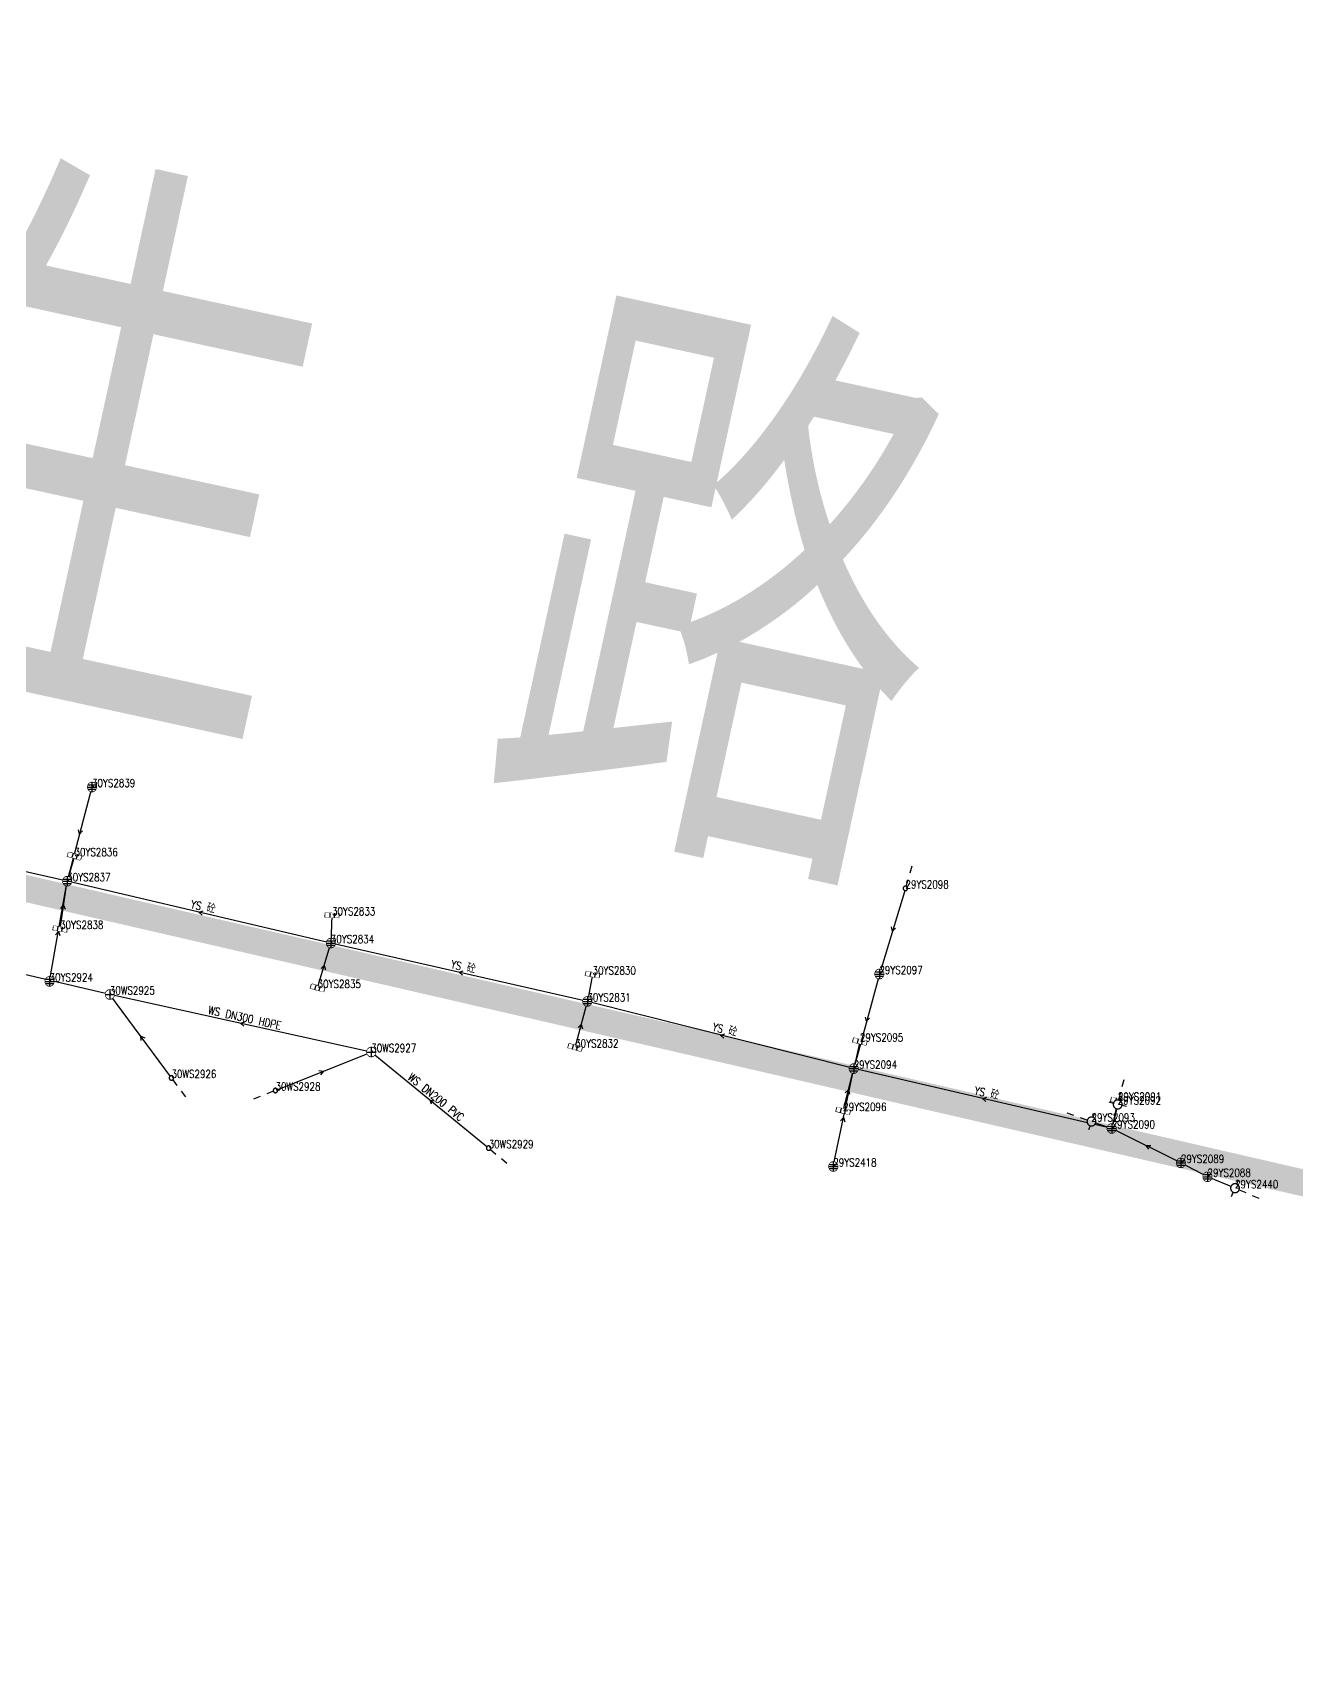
# Model space of a CAD drawing. Extents: x 78813 to 99477, y 2421021 to 2448125.
# Drawn here: x 83317.4 to 83459.6, y 2433721.8 to 2433905 of the extents above; entities that cross this region are included whole.
import ezdxf
from ezdxf.enums import TextEntityAlignment as Align

# ---------------------------------------------------------------- set-up
doc = ezdxf.new("R2010")
doc.units = 0
doc.set_wipeout_variables(frame=1)
doc.layers.get('0').update_dxf_attribs({"linetype": 'CONTINUOUS'})
for name, color, linetype in [('DX_WS', 16, 'CONTINUOUS'), ('DX_YS', 42, 'CONTINUOUS'), ('道路', 5, 'CONTINUOUS')]:
    doc.layers.add(name, color=color, linetype=linetype)
for name, color, linetype, true_color in [('WSLINE', 7, 'CONTINUOUS', 0x7f0000), ('YSANNEXE', 7, 'CONTINUOUS', 0xcc9900), ('YSLINE', 7, 'CONTINUOUS', 0xcc9900)]:
    doc.layers.add(name, color=color, linetype=linetype, true_color=true_color)
doc.layers.add('道路名称', color=7, linetype='CONTINUOUS', lineweight=0)
doc.styles.add('CcNameZT', font='txt.SHX', dxfattribs={"width": 0.8, "bigfont": 'HZTXT.SHX'})
doc.styles.get("Standard").update_dxf_attribs({"font": 'txt.shx', "bigfont": 'hztxt.shx'})
doc.styles.add('宋体0.7', font='', dxfattribs={"width": 0.7})
doc.styles.get('宋体0.7').set_extended_font_data('SimSun')

# ---------------------------------------------------------------- blocks, each defined once
blk = doc.blocks.new('PS非普查')
blk.add_lwpolyline([(3.7, 0), (5.3, 0)])
blk.add_wipeout([(0.5, 0), (0.5, 0.03), (0.5, 0.07), (0.49, 0.1), (0.48, 0.14), (0.47, 0.17), (0.46, 0.2), (0.44, 0.23), (0.42, 0.26), (0.4, 0.29), (0.38, 0.32), (0.36, 0.35), (0.33, 0.37), (0.31, 0.39), (0.28, 0.41), (0.25, 0.43), (0.22, 0.45), (0.19, 0.46), (0.15, 0.48), (0.12, 0.49), (0.09, 0.49), (0.05, 0.5), (0.02, 0.5), (-0.02, 0.5), (-0.05, 0.5), (-0.09, 0.49), (-0.12, 0.49), (-0.15, 0.48), (-0.19, 0.46), (-0.22, 0.45), (-0.25, 0.43), (-0.28, 0.41), (-0.31, 0.39), (-0.33, 0.37), (-0.36, 0.35), (-0.38, 0.32), (-0.4, 0.29), (-0.42, 0.26), (-0.44, 0.23), (-0.46, 0.2), (-0.47, 0.17), (-0.48, 0.14), (-0.49, 0.1), (-0.5, 0.07), (-0.5, 0.03), (-0.5, 0), (-0.5, -0.03), (-0.5, -0.07), (-0.49, -0.1), (-0.48, -0.14), (-0.47, -0.17), (-0.46, -0.2), (-0.44, -0.23), (-0.42, -0.26), (-0.4, -0.29), (-0.38, -0.32), (-0.36, -0.35), (-0.33, -0.37), (-0.31, -0.39), (-0.28, -0.41), (-0.25, -0.43), (-0.22, -0.45), (-0.19, -0.46), (-0.15, -0.48), (-0.12, -0.49), (-0.09, -0.49), (-0.05, -0.5), (-0.02, -0.5), (0.02, -0.5), (0.05, -0.5), (0.09, -0.49), (0.12, -0.49), (0.15, -0.48), (0.19, -0.46), (0.22, -0.45), (0.25, -0.43), (0.28, -0.41), (0.31, -0.39), (0.33, -0.37), (0.36, -0.35), (0.38, -0.32), (0.4, -0.29), (0.42, -0.26), (0.44, -0.23), (0.46, -0.2), (0.47, -0.17), (0.48, -0.14), (0.49, -0.1), (0.5, -0.07)])
blk.add_line((0.5, 0), (2.1, 0))
blk.add_lwpolyline([(0.5, 0), (0.5, 0.03), (0.5, 0.07), (0.49, 0.1), (0.48, 0.14), (0.47, 0.17), (0.46, 0.2), (0.44, 0.23), (0.42, 0.26), (0.4, 0.29), (0.38, 0.32), (0.36, 0.35), (0.33, 0.37), (0.31, 0.39), (0.28, 0.41), (0.25, 0.43), (0.22, 0.45), (0.19, 0.46), (0.15, 0.48), (0.12, 0.49), (0.09, 0.49), (0.05, 0.5), (0.02, 0.5), (-0.02, 0.5), (-0.05, 0.5), (-0.09, 0.49), (-0.12, 0.49), (-0.15, 0.48), (-0.19, 0.46), (-0.22, 0.45), (-0.25, 0.43), (-0.28, 0.41), (-0.31, 0.39), (-0.33, 0.37), (-0.36, 0.35), (-0.38, 0.32), (-0.4, 0.29), (-0.42, 0.26), (-0.44, 0.23), (-0.46, 0.2), (-0.47, 0.17), (-0.48, 0.14), (-0.49, 0.1), (-0.5, 0.07), (-0.5, 0.03), (-0.5, 0), (-0.5, -0.03), (-0.5, -0.07), (-0.49, -0.1), (-0.48, -0.14), (-0.47, -0.17), (-0.46, -0.2), (-0.44, -0.23), (-0.42, -0.26), (-0.4, -0.29), (-0.38, -0.32), (-0.36, -0.35), (-0.33, -0.37), (-0.31, -0.39), (-0.28, -0.41), (-0.25, -0.43), (-0.22, -0.45), (-0.19, -0.46), (-0.15, -0.48), (-0.12, -0.49), (-0.09, -0.49), (-0.05, -0.5), (-0.02, -0.5), (0.02, -0.5), (0.05, -0.5), (0.09, -0.49), (0.12, -0.49), (0.15, -0.48), (0.19, -0.46), (0.22, -0.45), (0.25, -0.43), (0.28, -0.41), (0.31, -0.39), (0.33, -0.37), (0.36, -0.35), (0.38, -0.32), (0.4, -0.29), (0.42, -0.26), (0.44, -0.23), (0.46, -0.2), (0.47, -0.17), (0.48, -0.14), (0.49, -0.1), (0.5, -0.07), (0.5, 0)], close=True)
blk = doc.blocks.new('PS污水井')
blk.add_lwpolyline([(1, 0), (1, 0.07), (0.99, 0.14), (0.98, 0.21), (0.96, 0.28), (0.94, 0.34), (0.91, 0.41), (0.88, 0.47), (0.85, 0.53), (0.81, 0.59), (0.77, 0.64), (0.72, 0.69), (0.67, 0.74), (0.62, 0.79), (0.56, 0.83), (0.5, 0.87), (0.44, 0.9), (0.37, 0.93), (0.31, 0.95), (0.24, 0.97), (0.17, 0.98), (0.1, 0.99), (0.03, 1), (-0.03, 1), (-0.1, 0.99), (-0.17, 0.98), (-0.24, 0.97), (-0.31, 0.95), (-0.37, 0.93), (-0.44, 0.9), (-0.5, 0.87), (-0.56, 0.83), (-0.62, 0.79), (-0.67, 0.74), (-0.72, 0.69), (-0.77, 0.64), (-0.81, 0.59), (-0.85, 0.53), (-0.88, 0.47), (-0.91, 0.41), (-0.94, 0.34), (-0.96, 0.28), (-0.98, 0.21), (-0.99, 0.14), (-1, 0.07), (-1, 0), (-1, -0.07), (-0.99, -0.14), (-0.98, -0.21), (-0.96, -0.28), (-0.94, -0.34), (-0.91, -0.41), (-0.88, -0.47), (-0.85, -0.53), (-0.81, -0.59), (-0.77, -0.64), (-0.72, -0.69), (-0.67, -0.74), (-0.62, -0.79), (-0.56, -0.83), (-0.5, -0.87), (-0.44, -0.9), (-0.37, -0.93), (-0.31, -0.95), (-0.24, -0.97), (-0.17, -0.98), (-0.1, -0.99), (-0.03, -1), (0.03, -1), (0.1, -0.99), (0.17, -0.98), (0.24, -0.97), (0.31, -0.95), (0.37, -0.93), (0.44, -0.9), (0.5, -0.87), (0.56, -0.83), (0.62, -0.79), (0.67, -0.74), (0.72, -0.69), (0.77, -0.64), (0.81, -0.59), (0.85, -0.53), (0.88, -0.47), (0.91, -0.41), (0.94, -0.34), (0.96, -0.28), (0.98, -0.21), (0.99, -0.14), (1, 0)], close=True)
blk.add_wipeout([(1, 0), (1, 0.07), (0.99, 0.14), (0.98, 0.21), (0.96, 0.28), (0.94, 0.34), (0.91, 0.41), (0.88, 0.47), (0.85, 0.53), (0.81, 0.59), (0.77, 0.64), (0.72, 0.69), (0.67, 0.74), (0.62, 0.79), (0.56, 0.83), (0.5, 0.87), (0.44, 0.9), (0.37, 0.93), (0.31, 0.95), (0.24, 0.97), (0.17, 0.98), (0.1, 0.99), (0.03, 1), (-0.03, 1), (-0.1, 0.99), (-0.17, 0.98), (-0.24, 0.97), (-0.31, 0.95), (-0.37, 0.93), (-0.44, 0.9), (-0.5, 0.87), (-0.56, 0.83), (-0.62, 0.79), (-0.67, 0.74), (-0.72, 0.69), (-0.77, 0.64), (-0.81, 0.59), (-0.85, 0.53), (-0.88, 0.47), (-0.91, 0.41), (-0.94, 0.34), (-0.96, 0.28), (-0.98, 0.21), (-0.99, 0.14), (-1, 0.07), (-1, 0), (-1, -0.07), (-0.99, -0.14), (-0.98, -0.21), (-0.96, -0.28), (-0.94, -0.34), (-0.91, -0.41), (-0.88, -0.47), (-0.85, -0.53), (-0.81, -0.59), (-0.77, -0.64), (-0.72, -0.69), (-0.67, -0.74), (-0.62, -0.79), (-0.56, -0.83), (-0.5, -0.87), (-0.44, -0.9), (-0.37, -0.93), (-0.31, -0.95), (-0.24, -0.97), (-0.17, -0.98), (-0.1, -0.99), (-0.03, -1), (0.03, -1), (0.1, -0.99), (0.17, -0.98), (0.24, -0.97), (0.31, -0.95), (0.37, -0.93), (0.44, -0.9), (0.5, -0.87), (0.56, -0.83), (0.62, -0.79), (0.67, -0.74), (0.72, -0.69), (0.77, -0.64), (0.81, -0.59), (0.85, -0.53), (0.88, -0.47), (0.91, -0.41), (0.94, -0.34), (0.96, -0.28), (0.98, -0.21), (0.99, -0.14)])
for p, q in [((-1, 0), (0, 0)), ((0, 1), (0, 0)), ((0, 0), (0, -1)), ((0, 0), (1, 0))]:
    blk.add_line(p, q)
blk = doc.blocks.new('LX')
for p, q in [((-0.866, 0.5), (0, 0)), ((0, 0), (-0.866, -0.5))]:
    blk.add_line(p, q)
blk = doc.blocks.new('PS雨篦')
blk.add_lwpolyline([(-1.5, 0.5), (0, 0.5), (1.5, 0.5), (1.5, -0.5), (0, -0.5), (-1.5, -0.5)], close=True)
blk.add_wipeout([(-1.5, 0.5), (0, 0.5), (1.5, 0.5), (1.5, -0.5), (0, -0.5), (-1.5, -0.5)])
for p, q in [((-0.51, -0.5), (-0.51, 0.5)), ((0.49, -0.5), (0.49, 0.5))]:
    blk.add_line(p, q)
blk = doc.blocks.new('PS雨水井')
blk.add_lwpolyline([(1, 0), (1, 0.07), (0.99, 0.14), (0.98, 0.21), (0.96, 0.28), (0.94, 0.34), (0.91, 0.41), (0.88, 0.47), (0.85, 0.53), (0.81, 0.59), (0.77, 0.64), (0.72, 0.69), (0.67, 0.74), (0.62, 0.79), (0.56, 0.83), (0.5, 0.87), (0.44, 0.9), (0.37, 0.93), (0.31, 0.95), (0.24, 0.97), (0.17, 0.98), (0.1, 0.99), (0.03, 1), (-0.03, 1), (-0.1, 0.99), (-0.17, 0.98), (-0.24, 0.97), (-0.31, 0.95), (-0.37, 0.93), (-0.44, 0.9), (-0.5, 0.87), (-0.56, 0.83), (-0.62, 0.79), (-0.67, 0.74), (-0.72, 0.69), (-0.77, 0.64), (-0.81, 0.59), (-0.85, 0.53), (-0.88, 0.47), (-0.91, 0.41), (-0.94, 0.34), (-0.96, 0.28), (-0.98, 0.21), (-0.99, 0.14), (-1, 0.07), (-1, 0), (-1, -0.07), (-0.99, -0.14), (-0.98, -0.21), (-0.96, -0.28), (-0.94, -0.34), (-0.91, -0.41), (-0.88, -0.47), (-0.85, -0.53), (-0.81, -0.59), (-0.77, -0.64), (-0.72, -0.69), (-0.67, -0.74), (-0.62, -0.79), (-0.56, -0.83), (-0.5, -0.87), (-0.44, -0.9), (-0.37, -0.93), (-0.31, -0.95), (-0.24, -0.97), (-0.17, -0.98), (-0.1, -0.99), (-0.03, -1), (0.03, -1), (0.1, -0.99), (0.17, -0.98), (0.24, -0.97), (0.31, -0.95), (0.37, -0.93), (0.44, -0.9), (0.5, -0.87), (0.56, -0.83), (0.62, -0.79), (0.67, -0.74), (0.72, -0.69), (0.77, -0.64), (0.81, -0.59), (0.85, -0.53), (0.88, -0.47), (0.91, -0.41), (0.94, -0.34), (0.96, -0.28), (0.98, -0.21), (0.99, -0.14), (1, 0)], close=True)
blk.add_wipeout([(1, 0), (1, 0.07), (0.99, 0.14), (0.98, 0.21), (0.96, 0.28), (0.94, 0.34), (0.91, 0.41), (0.88, 0.47), (0.85, 0.53), (0.81, 0.59), (0.77, 0.64), (0.72, 0.69), (0.67, 0.74), (0.62, 0.79), (0.56, 0.83), (0.5, 0.87), (0.44, 0.9), (0.37, 0.93), (0.31, 0.95), (0.24, 0.97), (0.17, 0.98), (0.1, 0.99), (0.03, 1), (-0.03, 1), (-0.1, 0.99), (-0.17, 0.98), (-0.24, 0.97), (-0.31, 0.95), (-0.37, 0.93), (-0.44, 0.9), (-0.5, 0.87), (-0.56, 0.83), (-0.62, 0.79), (-0.67, 0.74), (-0.72, 0.69), (-0.77, 0.64), (-0.81, 0.59), (-0.85, 0.53), (-0.88, 0.47), (-0.91, 0.41), (-0.94, 0.34), (-0.96, 0.28), (-0.98, 0.21), (-0.99, 0.14), (-1, 0.07), (-1, 0), (-1, -0.07), (-0.99, -0.14), (-0.98, -0.21), (-0.96, -0.28), (-0.94, -0.34), (-0.91, -0.41), (-0.88, -0.47), (-0.85, -0.53), (-0.81, -0.59), (-0.77, -0.64), (-0.72, -0.69), (-0.67, -0.74), (-0.62, -0.79), (-0.56, -0.83), (-0.5, -0.87), (-0.44, -0.9), (-0.37, -0.93), (-0.31, -0.95), (-0.24, -0.97), (-0.17, -0.98), (-0.1, -0.99), (-0.03, -1), (0.03, -1), (0.1, -0.99), (0.17, -0.98), (0.24, -0.97), (0.31, -0.95), (0.37, -0.93), (0.44, -0.9), (0.5, -0.87), (0.56, -0.83), (0.62, -0.79), (0.67, -0.74), (0.72, -0.69), (0.77, -0.64), (0.81, -0.59), (0.85, -0.53), (0.88, -0.47), (0.91, -0.41), (0.94, -0.34), (0.96, -0.28), (0.98, -0.21), (0.99, -0.14)])
for p, q in [((-1, 0), (0, 0)), ((-0.88, 0.48), (0, 0.47)), ((0, 1), (0, 0)), ((0, 0.47), (0.88, 0.47)), ((0, 0), (0, -1)), ((0, 0), (1, 0)), ((-0.88, -0.48), (0, -0.48)), ((0, -0.48), (0.88, -0.48))]:
    blk.add_line(p, q)
blk = doc.blocks.new('PS预留口')
blk.add_lwpolyline([(4.2, 0), (5.8, 0)])
blk.add_wipeout([(1, 0), (1, 0.07), (0.99, 0.14), (0.98, 0.21), (0.96, 0.28), (0.94, 0.34), (0.91, 0.41), (0.88, 0.47), (0.85, 0.53), (0.81, 0.59), (0.77, 0.64), (0.72, 0.69), (0.67, 0.74), (0.62, 0.79), (0.56, 0.83), (0.5, 0.87), (0.44, 0.9), (0.37, 0.93), (0.31, 0.95), (0.24, 0.97), (0.17, 0.98), (0.1, 0.99), (0.03, 1), (-0.03, 1), (-0.1, 0.99), (-0.17, 0.98), (-0.24, 0.97), (-0.31, 0.95), (-0.37, 0.93), (-0.44, 0.9), (-0.5, 0.87), (-0.56, 0.83), (-0.62, 0.79), (-0.67, 0.74), (-0.72, 0.69), (-0.77, 0.64), (-0.81, 0.59), (-0.85, 0.53), (-0.88, 0.47), (-0.91, 0.41), (-0.94, 0.34), (-0.96, 0.28), (-0.98, 0.21), (-0.99, 0.14), (-1, 0.07), (-1, 0), (-1, -0.07), (-0.99, -0.14), (-0.98, -0.21), (-0.96, -0.28), (-0.94, -0.34), (-0.91, -0.41), (-0.88, -0.47), (-0.85, -0.53), (-0.81, -0.59), (-0.77, -0.64), (-0.72, -0.69), (-0.67, -0.74), (-0.62, -0.79), (-0.56, -0.83), (-0.5, -0.87), (-0.44, -0.9), (-0.37, -0.93), (-0.31, -0.95), (-0.24, -0.97), (-0.17, -0.98), (-0.1, -0.99), (-0.03, -1), (0.03, -1), (0.1, -0.99), (0.17, -0.98), (0.24, -0.97), (0.31, -0.95), (0.37, -0.93), (0.44, -0.9), (0.5, -0.87), (0.56, -0.83), (0.62, -0.79), (0.67, -0.74), (0.72, -0.69), (0.77, -0.64), (0.81, -0.59), (0.85, -0.53), (0.88, -0.47), (0.91, -0.41), (0.94, -0.34), (0.96, -0.28), (0.98, -0.21), (0.99, -0.14)])
blk.add_line((1, 0), (2.6, 0))
blk.add_lwpolyline([(1, 0), (1, 0.07), (0.99, 0.14), (0.98, 0.21), (0.96, 0.28), (0.94, 0.34), (0.91, 0.41), (0.88, 0.47), (0.85, 0.53), (0.81, 0.59), (0.77, 0.64), (0.72, 0.69), (0.67, 0.74), (0.62, 0.79), (0.56, 0.83), (0.5, 0.87), (0.44, 0.9), (0.37, 0.93), (0.31, 0.95), (0.24, 0.97), (0.17, 0.98), (0.1, 0.99), (0.03, 1), (-0.03, 1), (-0.1, 0.99), (-0.17, 0.98), (-0.24, 0.97), (-0.31, 0.95), (-0.37, 0.93), (-0.44, 0.9), (-0.5, 0.87), (-0.56, 0.83), (-0.62, 0.79), (-0.67, 0.74), (-0.72, 0.69), (-0.77, 0.64), (-0.81, 0.59), (-0.85, 0.53), (-0.88, 0.47), (-0.91, 0.41), (-0.94, 0.34), (-0.96, 0.28), (-0.98, 0.21), (-0.99, 0.14), (-1, 0.07), (-1, 0), (-1, -0.07), (-0.99, -0.14), (-0.98, -0.21), (-0.96, -0.28), (-0.94, -0.34), (-0.91, -0.41), (-0.88, -0.47), (-0.85, -0.53), (-0.81, -0.59), (-0.77, -0.64), (-0.72, -0.69), (-0.67, -0.74), (-0.62, -0.79), (-0.56, -0.83), (-0.5, -0.87), (-0.44, -0.9), (-0.37, -0.93), (-0.31, -0.95), (-0.24, -0.97), (-0.17, -0.98), (-0.1, -0.99), (-0.03, -1), (0.03, -1), (0.1, -0.99), (0.17, -0.98), (0.24, -0.97), (0.31, -0.95), (0.37, -0.93), (0.44, -0.9), (0.5, -0.87), (0.56, -0.83), (0.62, -0.79), (0.67, -0.74), (0.72, -0.69), (0.77, -0.64), (0.81, -0.59), (0.85, -0.53), (0.88, -0.47), (0.91, -0.41), (0.94, -0.34), (0.96, -0.28), (0.98, -0.21), (0.99, -0.14), (1, 0)], close=True)
for points in [[(0, 1), (0, 2)], [(0, -2), (0, -1)]]:
    blk.add_lwpolyline(points)

msp = doc.modelspace()

# ---------------------------------------------------------------- linework, layer by layer
at = {"layer": 'WSLINE'}
for p, q in [((83326.08, 2433796.82), (83296.67, 2433803.7)), ((83333.01, 2433787.43), (83326.08, 2433796.82)), ((83355.5, 2433790.35), (83326.08, 2433796.82)), ((83344.72, 2433786.02), (83355.5, 2433790.35)), ((83368.71, 2433779.54), (83355.5, 2433790.35))]:
    msp.add_line(p, q, dxfattribs=at)
at = {"layer": 'YSLINE'}
for p, q in [((83324.07, 2433820.15), (83321.28, 2433809.56)), ((83321.28, 2433809.56), (83292.34, 2433816.09)), ((83322.1, 2433812.38), (83321.28, 2433809.56)), ((83319.3, 2433798.29), (83321.28, 2433809.56)), ((83320.48, 2433804.19), (83321.28, 2433809.56)), ((83350.95, 2433802.6), (83321.28, 2433809.56)), ((83415.61, 2433808.75), (83412.68, 2433799.12)), ((83351.08, 2433805.72), (83350.95, 2433802.6)), ((83349.46, 2433797.55), (83350.95, 2433802.6)), ((83379.82, 2433796.04), (83350.95, 2433802.6)), ((83380.4, 2433799.06), (83379.82, 2433796.04)), ((83412.68, 2433799.12), (83409.79, 2433788.48)), ((83378.44, 2433790.86), (83379.82, 2433796.04)), ((83409.79, 2433788.48), (83379.82, 2433796.04)), ((83410.49, 2433791.53), (83409.79, 2433788.48)), ((83407.49, 2433777.47), (83409.79, 2433788.48)), ((83408.6, 2433783.73), (83409.79, 2433788.48)), ((83438.82, 2433781.75), (83409.79, 2433788.48)), ((83439.52, 2433784.88), (83438.82, 2433781.75)), ((83439.5, 2433784.45), (83438.82, 2433781.75)), ((83436.55, 2433782.53), (83438.82, 2433781.75)), ((83446.61, 2433777.88), (83438.82, 2433781.75)), ((83449.6, 2433776.32), (83446.61, 2433777.88)), ((83452.7, 2433775.03), (83449.6, 2433776.32))]:
    msp.add_line(p, q, dxfattribs=at)

# ---------------------------------------------------------------- block references
at = {"layer": 'DX_WS', "yscale": 0.5, "zscale": 0.5}
for p, xscale, rotation in [((83329.55, 2433792.13), 0.5000000001681687, 126.6236727106063), ((83340.79, 2433793.58), 0.5000000000311501, 167.3036761612772), ((83350.11, 2433788.18), 0.4999999999329439, 21.77239619583609), ((83362.11, 2433784.95), 0.5000000000554489, 140.9476175954953)]:
    msp.add_blockref('LX', p, dxfattribs=dict(at, xscale=xscale, rotation=rotation))
at = {"layer": 'YSANNEXE', "yscale": 0.5, "zscale": 0.5}
for p, xscale, rotation in [((83322.67, 2433814.85), 0.500000000005505, 255.5391766283558), ((83320.88, 2433806.87), 0.499999999932323, 81.36000690803164), ((83336.11, 2433806.08), 0.499999999950513, 166.730718408793), ((83414.14, 2433803.94), 0.5000000002192492, 253.2473454561106), ((83350.21, 2433800.08), 0.4999999998183102, 73.91155556631307), ((83365.38, 2433799.32), 0.5000000000311501, 167.3036761612772), ((83411.23, 2433793.8), 0.5000000001453376, 254.9662188368585), ((83379.13, 2433793.45), 0.4999999998803081, 75.05747115848234), ((83394.81, 2433792.26), 0.5000000000257503, 165.5848027826228), ((83409.19, 2433786.1), 0.5000000001430364, 76.20338675645175), ((83424.3, 2433785.12), 0.499999999950513, 166.730718408793), ((83442.71, 2433779.82), 0.4999999999608159, 153.5526891043736)]:
    msp.add_blockref('LX', p, dxfattribs=dict(at, xscale=xscale, rotation=rotation))

# ---------------------------------------------------------------- texts
at = {"layer": 'DX_WS', "style": 'CcNameZT', "width": 0.8}
for s, rotation, p in [(' WS DN300 HDPE', 347.5875, (83340.85, 2433793.83, -0.39)), (' WS DN200 PVC', 320.7182, (83362.26, 2433785.14, 3.06))]:
    msp.add_text(s, height=0.9, rotation=rotation, dxfattribs=at).set_placement(p, align=Align.CENTER)
at = {"layer": 'DX_YS', "style": 'CcNameZT', "width": 0.8}
for rotation, p in [(346.7983, (83336.17, 2433806.32, 0.01)), (347.2131, (83365.44, 2433799.56, 0.06)), (345.8356, (83394.87, 2433792.5, 1.47)), (346.9463, (83424.36, 2433785.36, 1.36))]:
    msp.add_text(' YS 砼', height=0.9, rotation=rotation, dxfattribs=at).set_placement(p, align=Align.CENTER)

# ---------------------------------------------------------------- next in the draw order: block references
at = {"layer": 'DX_WS', "xscale": 0.5, "yscale": 0.5, "zscale": 0.5}
for p in [(83326.08, 2433796.82, -0.36), (83355.5, 2433790.35, -0.39)]:
    msp.add_blockref('PS污水井', p, dxfattribs=at)
at = {"layer": 'DX_WS', "yscale": 0.5, "zscale": 0.5}
for p, xscale, rotation in [((83333.01, 2433787.43, 2.55), 0.499999999813206, 306.4467503291694), ((83344.72, 2433786.02, 2.94), 0.5000000000438759, 201.8709753916665), ((83368.71, 2433779.54, 3.06), 0.4999999999853537, 320.7181543184385)]:
    msp.add_blockref('PS非普查', p, dxfattribs=dict(at, xscale=xscale, rotation=rotation))
at = {"layer": 'DX_YS', "xscale": 0.5, "yscale": 0.5, "zscale": 0.5}
for p in [(83324.07, 2433820.15, 0.52), (83321.28, 2433809.56, 0.09), (83350.95, 2433802.6, 0.01), (83412.68, 2433799.12, 1.7), (83319.3, 2433798.29, 0.41), (83379.82, 2433796.04, 0.06), (83409.79, 2433788.48, 1.47), (83438.82, 2433781.75, 1.36), (83407.49, 2433777.47, 1.85), (83446.61, 2433777.88, 1.58), (83449.6, 2433776.32, 1.29)]:
    msp.add_blockref('PS雨水井', p, dxfattribs=at)
at = {"layer": 'DX_YS'}
for name, p, xscale, yscale, zscale, rotation in [('PS雨篦', (83322.1, 2433812.38, 1.46), 0.4999999999856548, 0.5, 0.5, 163.7390164835701), ('PS非普查', (83415.61, 2433808.75, 2.18), 0.4999999999079737, 0.5, 0.5, 73.0490658489163), ('PS雨篦', (83351.08, 2433805.72, 1.52), 0.5000000000033225, 0.5, 0.5, 177.5766167233176), ('PS雨篦', (83320.48, 2433804.19, 1.52), 0.4999999999721882, 0.5, 0.5, 351.5428551660626), ('PS雨篦', (83380.4, 2433799.06, 1.47), 0.500000000037311, 0.5, 0.5, 169.1799505629372), ('PS雨篦', (83349.46, 2433797.55, 1.45), 0.5000000000004523, 0.5000000000004523, 0.5000000000004523, 343.6264506764134), ('PS雨篦', (83378.44, 2433790.86, 1.49), 0.5000000000568641, 0.5, 0.5, 344.9969949469202), ('PS雨篦', (83410.49, 2433791.53, 2.81), 0.5000000000247964, 0.5, 0.5, 166.9354551467653), ('PS雨篦', (83439.52, 2433784.88, 2.78), 0.5000000000505592, 0.5, 0.5, 167.3374823345674), ('PS雨篦', (83408.6, 2433783.73, 2.98), 0.5000000000483178, 0.5, 0.5, 346.0034644834536), ('PS预留口', (83436.55, 2433782.53, 3.5), 0.4999999999653746, 0.5, 0.5, 160.9992784688476), ('PS预留口', (83452.7, 2433775.03, 1.54), 0.5000000000769207, 0.5, 0.5, 337.4056046075828)]:
    msp.add_blockref(name, p, dxfattribs=dict(at, xscale=xscale, yscale=yscale, zscale=zscale, rotation=rotation))

# ---------------------------------------------------------------- next in the draw order: block references
at = {"layer": 'DX_YS', "xscale": 0.5000000000951739, "yscale": 0.5, "zscale": 0.5, "rotation": 75.79399175764581}
msp.add_blockref('PS预留口', (83439.5, 2433784.45, 2.77), dxfattribs=at)
at = {"layer": 'YSANNEXE', "yscale": 0.5, "zscale": 0.5}
for p, xscale, rotation in [((83320.29, 2433803.92), 0.5000000002114353, 80.21409132284738), ((83408.64, 2433782.98), 0.4999999999093083, 78.49521793088783)]:
    msp.add_blockref('LX', p, dxfattribs=dict(at, xscale=xscale, rotation=rotation))

# ---------------------------------------------------------------- next in the draw order: texts
at = {"layer": 'DX_WS', "style": 'CcNameZT', "width": 0.8}
for s, p in [('30WS2925', (83326.08, 2433796.82, -0.36)), ('30WS2927', (83355.5, 2433790.35, -0.39)), ('30WS2926', (83333.01, 2433787.43, 2.55)), ('30WS2928', (83344.72, 2433786.02, 2.94)), ('30WS2929', (83368.71, 2433779.54, 3.06))]:
    msp.add_text(s, height=0.9, dxfattribs=at).set_placement(p)
at = {"layer": 'DX_YS', "width": 0.8}
for s, p in [('30YS2839', (83324.07, 2433820.15, 0.52)), ('30YS2836', (83322.1, 2433812.38, 1.46)), ('30YS2837', (83321.28, 2433809.56, 0.09)), ('29YS2098', (83415.61, 2433808.75, 2.18)), ('30YS2838', (83320.48, 2433804.19, 1.52)), ('30YS2833', (83351.08, 2433805.72, 1.52)), ('30YS2834', (83350.95, 2433802.6, 0.01)), ('30YS2830', (83380.4, 2433799.06, 1.47)), ('29YS2097', (83412.68, 2433799.12, 1.7)), ('30YS2924', (83319.3, 2433798.29, 0.41)), ('30YS2835', (83349.46, 2433797.55, 1.45)), ('30YS2831', (83379.82, 2433796.04, 0.06)), ('29YS2095', (83410.49, 2433791.53, 2.81)), ('30YS2832', (83378.44, 2433790.86, 1.49)), ('29YS2094', (83409.79, 2433788.48, 1.47)), ('29YS2096', (83408.6, 2433783.73, 2.98)), ('29YS2090', (83438.82, 2433781.75, 1.36)), ('29YS2418', (83407.49, 2433777.47, 1.85)), ('29YS2089', (83446.61, 2433777.88, 1.58)), ('29YS2088', (83449.6, 2433776.32, 1.29)), ('29YS2440', (83452.7, 2433775.03, 1.54))]:
    msp.add_text(s, height=0.9, dxfattribs=at).set_placement(p)
at = {"layer": '道路名称', "style": '宋体0.7', "width": 0.7}
msp.add_text('春 生 路', height=50, rotation=347.7162, dxfattribs=at).set_placement((83227.53, 2433853.61))

# ---------------------------------------------------------------- next in the draw order: linework, layer by layer
at = {"layer": '道路', "const_width": 3, "flags": 128}
msp.add_lwpolyline([(82836.04, 2433568.88), (83163.41, 2433844.03), (83488.11, 2433769.24)], dxfattribs=at)

# ---------------------------------------------------------------- next in the draw order: texts
at = {"layer": 'DX_YS', "width": 0.8}
for s, p in [('29YS2092', (83439.5, 2433784.45, 2.77)), ('29YS2091', (83439.52, 2433784.88, 2.78)), ('29YS2093', (83436.55, 2433782.53, 3.5))]:
    msp.add_text(s, height=0.9, dxfattribs=at).set_placement(p)

doc.saveas('drawing.dxf')
